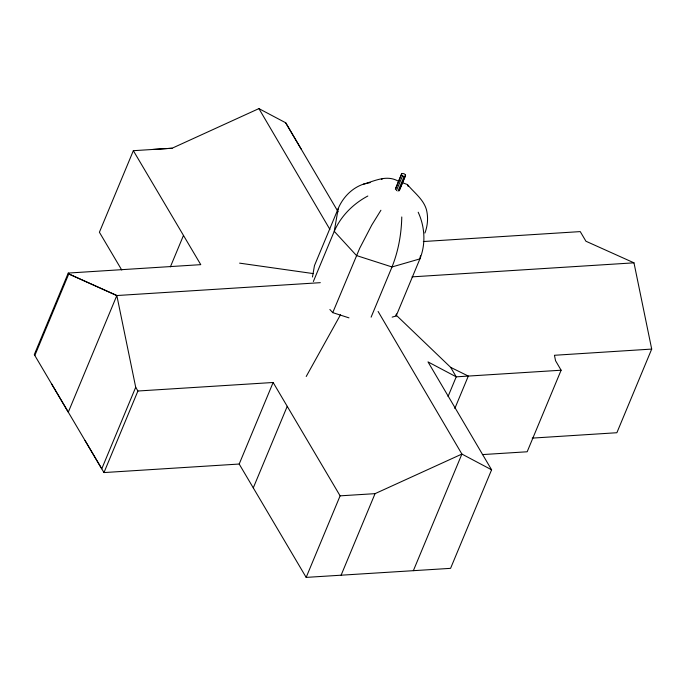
<?xml version="1.0" encoding="UTF-8"?>
<svg xmlns="http://www.w3.org/2000/svg" width="686" height="686" viewBox="0 0 686 686"><rect width="100%" height="100%" fill="white"/><g stroke="black" fill="none" stroke-linecap="round" stroke-linejoin="round"><path stroke-width="1.03" d="M401.773 216.965C401.43 234.02 398.36 251.102 392.006 266.965L371.109 317.164M395.368 189.55L401.653 173.832L402.931 173.472L404.543 173.987L405.555 175.093L405.366 176.122L399.261 190.802M312.473 276.998L314.471 265.585L338.232 208.501C342.906 197.422 351.884 188.067 363.391 184.165C375.448 180.761 386.981 174.321 398.909 181.533M338.232 208.501L334.245 231.328L313.348 281.526M392.16 317.129L396.148 315.98L396.508 313.905M420.458 255.775L419.909 258.888L396.148 315.98M424.917 233.043C427.764 225.48 428.416 217.068 426.315 209.239C423.168 199 413.975 192.526 407.441 184.56L401.927 182.51M301.197 149.111L285.676 122.768L258.905 108.611L172.083 148.236L133.35 150.688L200.766 264.65L68.248 273.062L34.3 354.611L103.972 472.568L239.191 464.036L306.162 577.389L450.573 568.351L491.596 469.799L428.004 361.899L456.233 376.837L561.114 370.217L527.165 451.774L482.369 454.595M34.823 355.502L68.772 273.946L68.248 273.062M133.35 150.688L99.401 232.245L121.739 270.01M320.311 282.675L116.834 295.537L68.291 412.157L51.553 383.826M170.385 266.871L183.479 235.435M116.834 295.537L68.772 273.946L116.834 295.537L135.708 387.264L101.76 468.821L85.03 440.498M103.972 472.568L137.912 391.011L135.708 387.264M239.191 464.036L273.139 382.488L137.912 391.011M253.28 487.883L287.228 406.335M348.968 317.858L332.744 312.636L359.704 248.263L371.795 225.008L380.919 210.25M395.548 188.513L401.653 173.832M396.379 190.648L402.485 175.968L401.481 174.87M398 191.171L404.114 176.491L405.366 176.122M399.449 189.773L405.555 175.093M306.162 577.389L340.11 495.841L273.139 382.488M341.105 575.202L375.053 493.654L461.901 454.063L491.596 469.799M448.052 396.482L456.233 376.837L450.651 367.353L395.942 314.9M454.818 408.496L468.315 376.074L450.651 367.353M413.358 570.683L461.901 454.063L378.106 311.461M423.322 241.532L580.245 231.602L585.93 241.232L633.975 262.832L651.7 349.08L616.877 432.729L532.182 438.114M306.213 376.485L340.496 314.771M367.833 196.016C353.239 203.768 340.848 216.073 334.245 231.328L356.506 255.552L392.006 266.965L419.909 258.888C425.963 243.959 424.908 226.74 418.186 212.214M381.365 179.432L383.131 178.454M363.391 184.165L370.174 182.596M152.721 149.462L172.083 148.236M412.012 276.87L633.975 262.832M651.7 349.08L554.442 355.279L555.549 360.716L561.114 370.217M340.11 495.841L375.053 493.654M239.611 263.141L313.365 273.603M402.485 175.968L404.114 176.491M329.872 309.506L332.744 312.636M285.676 122.768L338.112 211.803M258.905 108.611L329.915 229.441M407.441 184.56L408.23 186.523"/></g></svg>
